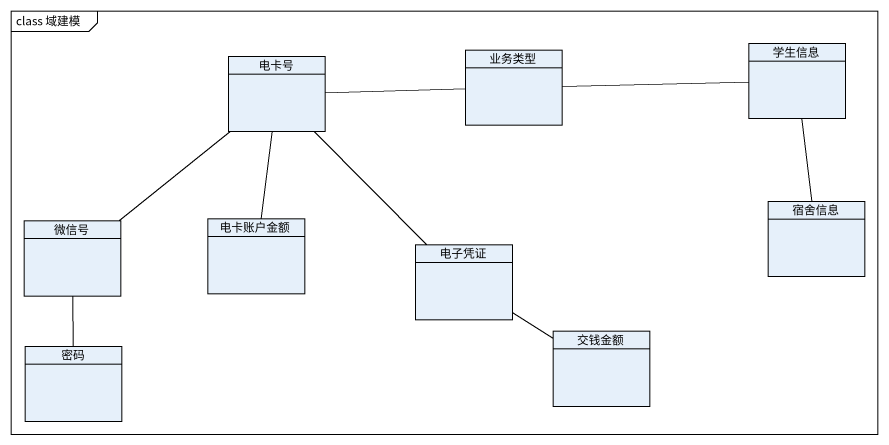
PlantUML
@startuml
mainframe class 域建模
hide circle
hide empty members
class 电卡号
class 业务类型
class 学生信息
class 宿舍信息
class 微信号
class 电卡账户金额
class 电子凭证
class 密码
class 交钱金额
电卡号 -- 微信号
电卡号 -- 电卡账户金额
电卡号 -- 电子凭证
业务类型 -left- 电卡号
业务类型 -right- 学生信息
学生信息 -- 宿舍信息
微信号 -- 密码
电子凭证 -- 交钱金额
@enduml
